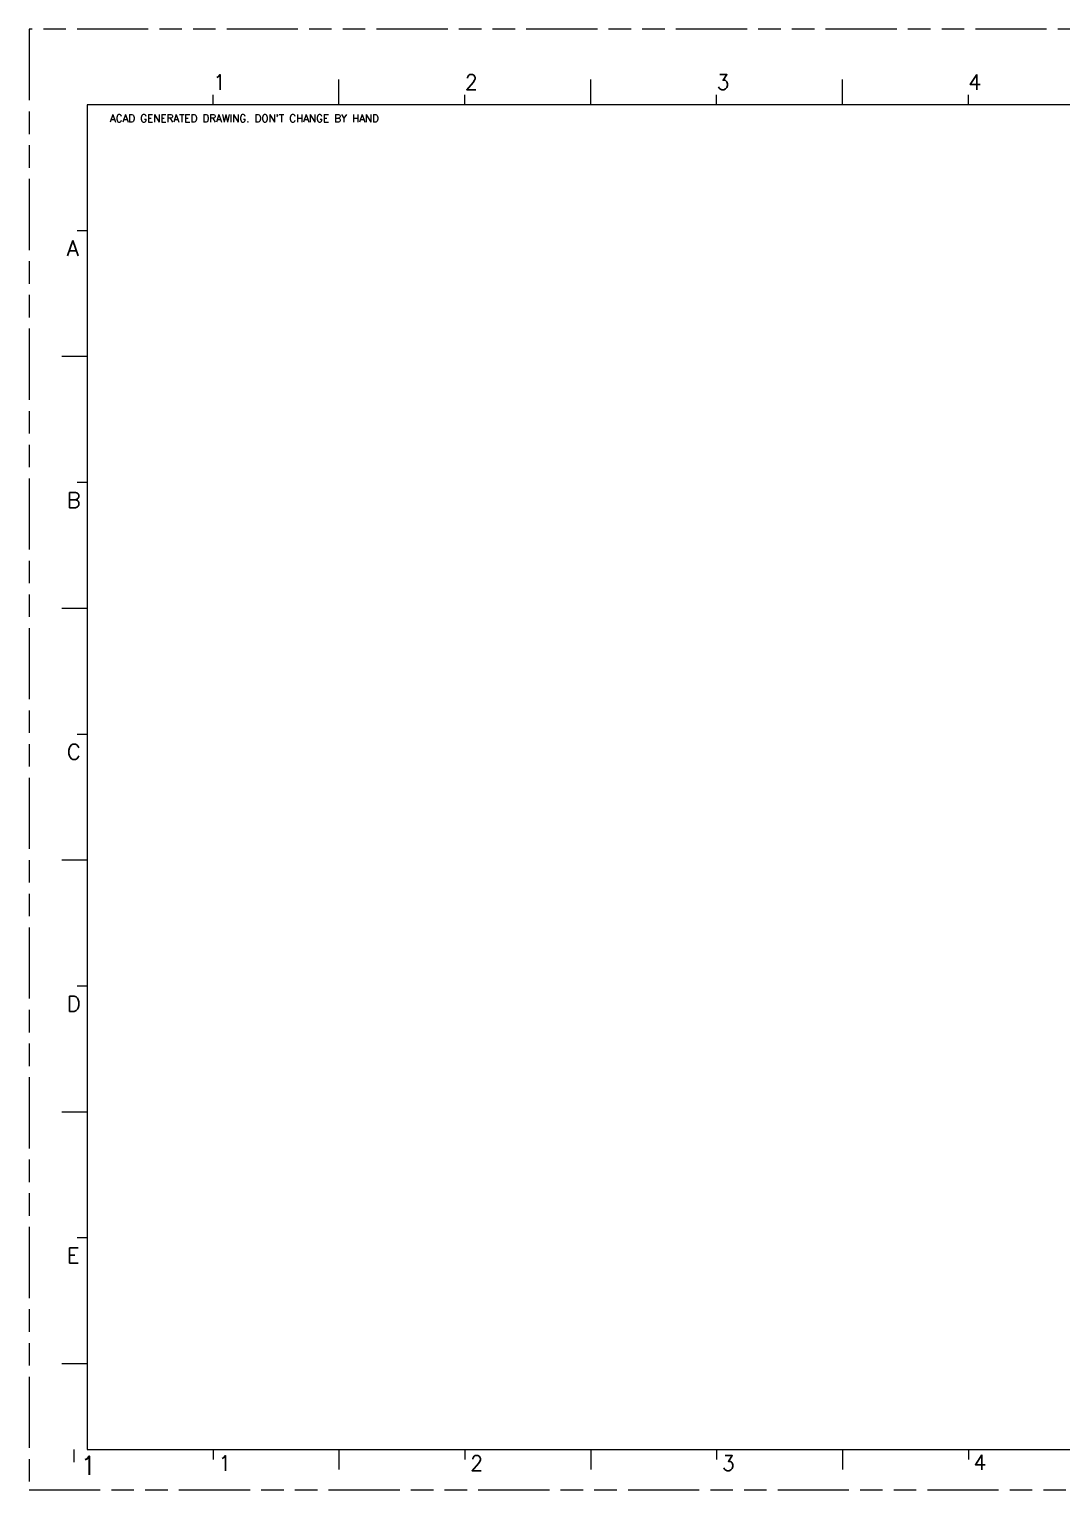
# Model space of a CAD drawing. Extents: x 2140 to 2416, y -42 to 153.
# Drawn here: x 2140.4 to 2278.4, y -42.5 to 152.6 of the extents above; entities that cross this region are included whole.
import ezdxf

# ---------------------------------------------------------------- set-up
doc = ezdxf.new("R2010")
doc.units = 0
doc.linetypes.add('PHANTOM', pattern=[29.5, 9.5, -1.5, 3, -1.5, 3, -1.5, 9.5])
doc.layers.get('0').update_dxf_attribs({"lineweight": 9})
doc.layers.add('0PAPERF', color=2, linetype='PHANTOM', lineweight=9, plot=False)
doc.styles.add('SIMPLEX', font='simplex.shx')

msp = doc.modelspace()

# ---------------------------------------------------------------- linework, layer by layer
for p, q in [((2181.811, 142.522), (2181.811, 145.886)), ((2215.45, 142.522), (2215.45, 145.886)), ((2249.088, 142.522), (2249.088, 145.886)), ((2407.862, 142.522), (2148.173, 142.522)), ((2148.173, 142.522), (2148.173, -37.108)), ((2164.992, 142.522), (2164.992, 143.867)), ((2198.631, 142.522), (2198.631, 143.867)), ((2232.269, 142.522), (2232.269, 143.867)), ((2265.908, 142.522), (2265.908, 143.867)), ((2148.173, 125.702), (2146.827, 125.702)), ((2148.173, 108.883), (2144.809, 108.883)), ((2148.173, 92.064), (2146.827, 92.064)), ((2148.173, 75.245), (2144.809, 75.245)), ((2148.173, 58.425), (2146.827, 58.425)), ((2148.173, 41.606), (2144.809, 41.606)), ((2148.173, 24.787), (2146.827, 24.787)), ((2148.173, 7.968), (2144.809, 7.968)), ((2148.173, -8.852), (2146.827, -8.852)), ((2148.173, -25.671), (2144.809, -25.671)), ((2146.416, -37.108), (2146.416, -38.79)), ((2148.173, -37.108), (2407.862, -37.108)), ((2164.992, -37.108), (2164.992, -38.453)), ((2181.811, -37.108), (2181.811, -39.799)), ((2198.631, -37.108), (2198.631, -38.453)), ((2215.45, -37.108), (2215.45, -39.799)), ((2232.269, -37.108), (2232.269, -38.453)), ((2249.088, -37.108), (2249.088, -39.799)), ((2265.908, -37.108), (2265.908, -38.453))]:
    msp.add_line(p, q)
at = {"layer": '0PAPERF'}
for p, q in [((2416.341, 152.617), (2140.435, 152.617)), ((2140.435, 152.617), (2140.435, -42.49)), ((2140.435, -42.49), (2416.341, -42.49))]:
    msp.add_line(p, q, dxfattribs=at)

# ---------------------------------------------------------------- texts
at = {"style": 'SIMPLEX'}
for s, height, p in [('1', 2.018, (2164.992, 144.54)), ('2', 2.018, (2198.631, 144.54)), ('3', 2.018, (2232.269, 144.54)), ('4', 2.018, (2265.908, 144.54)), ('A', 2.045, (2145.482, 122.339)), ('B', 2.045, (2145.482, 88.7)), ('C', 2.045, (2145.482, 55.062)), ('D', 2.045, (2145.482, 21.423)), ('E', 2.045, (2145.482, -12.215)), ('1', 2.523, (2147.257, -40.505)), ('1', 2.018, (2165.705, -39.941)), ('2', 2.018, (2199.343, -39.941)), ('3', 2.018, (2232.982, -39.941)), ('4', 2.018, (2266.58, -39.826))]:
    msp.add_text(s, height=height, dxfattribs=at).set_placement(p)
at = {"color": 3, "linetype": 'Continuous', "style": 'SIMPLEX'}
msp.add_text("ACAD GENERATED DRAWING. DON'T CHANGE BY HAND", height=1.00915, dxfattribs=at).set_placement((2151.216, 140.207))

doc.saveas('drawing.dxf')
